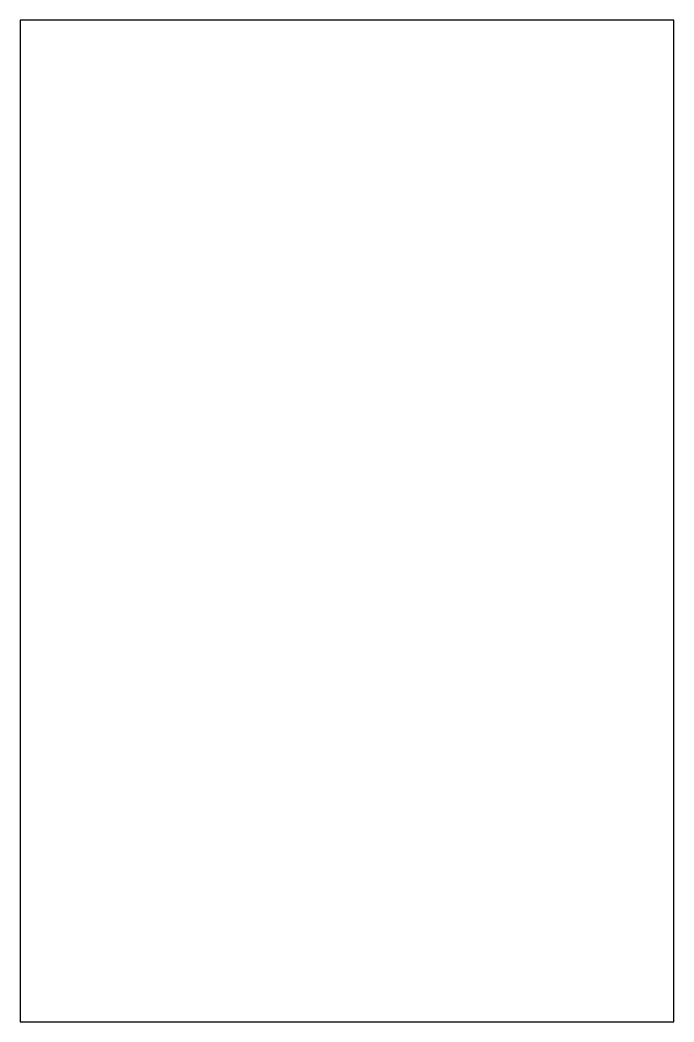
# Model space of a CAD drawing. Header units: millimetres. Extents: x -150 to 150, y -230 to 230.
import ezdxf

# ---------------------------------------------------------------- set-up
doc = ezdxf.new("R2010")
doc.units = ezdxf.units.MM

msp = doc.modelspace()

# ---------------------------------------------------------------- linework, layer by layer
at = {"color": 7, "linetype": 'Continuous', "lineweight": 25}
for p, q in [((150, 230), (-150, 230)), ((-150, 230), (-150, -230)), ((150, -230), (150, 230)), ((-150, -230), (150, -230))]:
    msp.add_line(p, q, dxfattribs=at)

doc.saveas('drawing.dxf')
